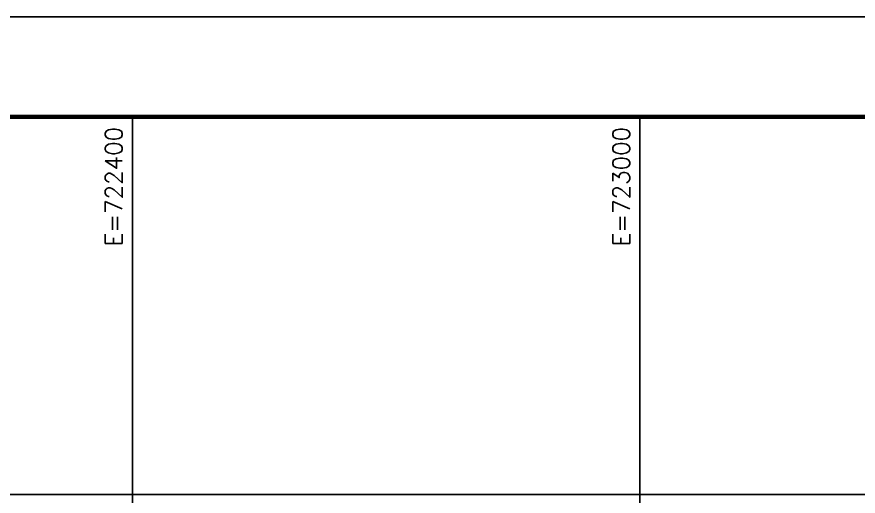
# Model space of a CAD drawing. Extents: x 721269 to 724957, y 7809358 to 7811965.
# Drawn here: x 722263 to 723258, y 7811398 to 7811965 of the extents above; entities that cross this region are included whole.
import ezdxf
from ezdxf.enums import TextEntityAlignment as Align

# ---------------------------------------------------------------- set-up
doc = ezdxf.new("R2010")
doc.units = 0
doc.layers.add('FOLHA', color=5, linetype='Continuous')
doc.layers.add('MALHA', color=8, linetype='Continuous')
doc.styles.add('AGROCAD', font='romans.shx')

# ---------------------------------------------------------------- blocks, each defined once
blk = doc.blocks.new('coordf')
at = {"layer": 'MALHA', "linetype": 'Continuous', "style": 'AGROCAD'}
blk.add_attdef('COORDF', text='', height=10, dxfattribs=at).set_placement((-6, 6), align=Align.RIGHT)

msp = doc.modelspace()

# ---------------------------------------------------------------- linework, layer by layer
at = {"layer": 'FOLHA', "color": 5}
msp.add_lwpolyline([(724956.58, 7809358.1), (721268.86, 7809358.1), (721268.86, 7811965.37), (724956.58, 7811965.37)], close=True, dxfattribs=at)
at = {"layer": 'FOLHA', "color": 5, "const_width": 4.97}
msp.add_lwpolyline([(721392.95, 7811847.08), (724838.28, 7811847.08), (724838.28, 7809482.19), (721392.95, 7809482.19)], close=True, dxfattribs=at)
at = {"layer": 'MALHA'}
for points in [[(722400, 7811242.23), (722400, 7811847.08)], [(723000, 7811014.76), (723000, 7811847.08)], [(721723.61, 7811400), (724216.45, 7811400)]]:
    msp.add_lwpolyline(points, dxfattribs=at)

# ---------------------------------------------------------------- block references
ref = msp.add_blockref('coordf', (722400, 7811847.08), dxfattribs=dict(at, xscale=2, yscale=2, zscale=2, rotation=90))
ref.add_attrib('COORDF', 'E=722400', dxfattribs={"height": 20, "rotation": 90, "style": 'AGROCAD'}).set_placement((722388, 7811835.08), align=Align.RIGHT)
ref = msp.add_blockref('coordf', (723000, 7811847.08), dxfattribs=dict(at, xscale=2, yscale=2, zscale=2, rotation=90))
ref.add_attrib('COORDF', 'E=723000', dxfattribs={"height": 20, "rotation": 90, "style": 'AGROCAD'}).set_placement((722988, 7811835.08), align=Align.RIGHT)

doc.saveas('drawing.dxf')
